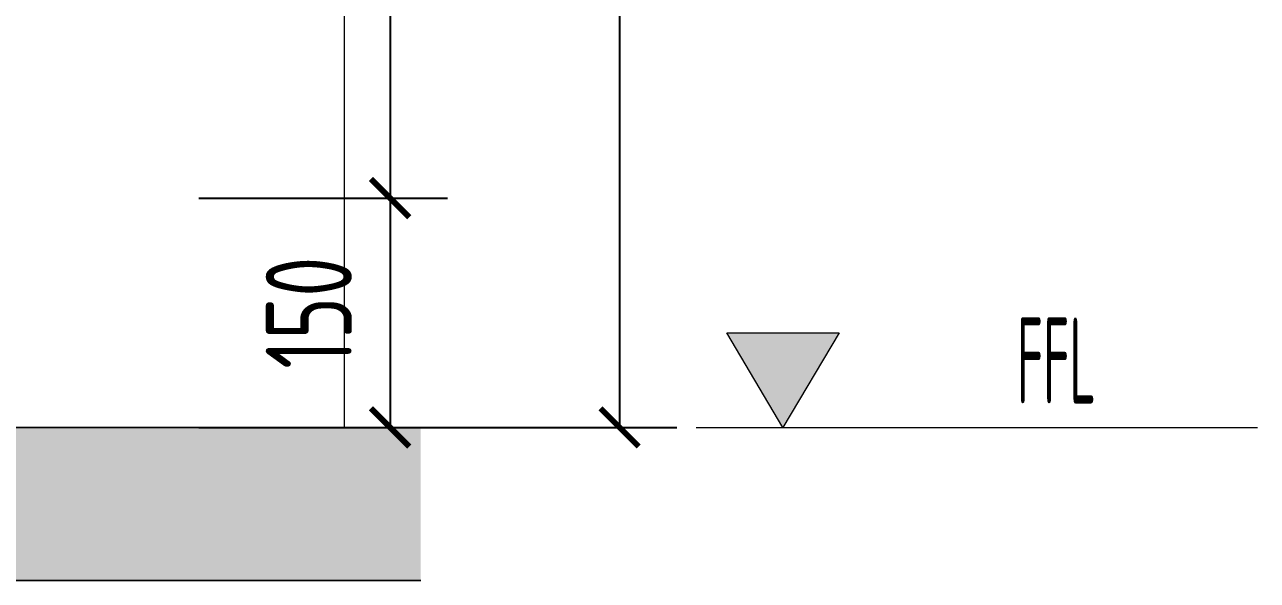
# Model space of a CAD drawing. Header units: millimetres. Extents: x 3162 to 221128, y -144913 to 11496.
# Drawn here: x 173520 to 174325, y -37769 to -37405 of the extents above; entities that cross this region are included whole.
import ezdxf
from ezdxf.enums import TextEntityAlignment as Align

# ---------------------------------------------------------------- set-up
doc = ezdxf.new("R2010")
doc.units = ezdxf.units.MM
doc.header["$LTSCALE"] = 10
doc.layers.get('Defpoints').update_dxf_attribs({"color": 250})
for name, color, linetype, lineweight in [('Elevation【立面图库】', 150, 'Continuous', 0), ('FC-Hatch【平面填充】', 250, 'Continuous', 0), ('RC-dimensions', 44, 'Continuous', 0), ('Wall【立面墙】', 252, 'Continuous', 0)]:
    doc.layers.add(name, color=color, linetype=linetype, lineweight=lineweight)
doc.styles.add('尺寸标注', font='ARCHS.SHX', dxfattribs={"width": 0.8})
doc.styles.add('标高', font='ARCHS.SHX', dxfattribs={"width": 0.5})
doc.dimstyles.new('海龙1：25', dxfattribs={"dimscale": 25, "dimtxt": 2.25, "dimasz": 1, "dimexe": 1.5, "dimexo": 1, "dimgap": 1, "dimtad": 1, "dimdec": 0, "dimrnd": 5, "dimdsep": 46, "dimtxsty": '尺寸标注', "dimblk": 'ARCHTICK', "dimblk1": 'ARCHTICK', "dimblk2": 'ARCHTICK', "dimcen": 1, "dimclrd": 44, "dimclre": 44, "dimclrt": 2, "dimadec": 0, "dimazin": 0, "dimtfac": 1, "dimtdec": 0, "dimtix": 1, "dimtmove": 2, "dimatfit": 3, "dimldrblk": 'hl_arrow2', "dimfxl": 5, "dimfxlon": 1, "dimarcsym": 0})

# ---------------------------------------------------------------- blocks, each defined once
blk = doc.blocks.new('_ArchTick')
at = {"color": 2, "linetype": 'ByBlock', "const_width": 0.15}
blk.add_lwpolyline([(-0.5, -0.5), (0.5, 0.5)], dxfattribs=at)
blk = doc.blocks.new('*D495')
at = {"layer": 'Defpoints', "color": 0, "transparency": 16777216}
for p in [(173608.61, -35268.55), (173608.61, -37518.55), (173758.61, -37518.55)]:
    blk.add_point(p, dxfattribs=at)
at = {"layer": 'RC-dimensions', "color": 44, "lineweight": -2, "transparency": 16777216}
for p, q in [((173633.61, -35268.55), (173796.11, -35268.55)), ((173758.61, -35268.55), (173758.61, -37518.55)), ((173633.61, -37518.55), (173796.11, -37518.55))]:
    blk.add_line(p, q, dxfattribs=at)
at = {"layer": 'RC-dimensions', "color": 44, "lineweight": -2, "transparency": 16777216, "xscale": 25, "yscale": 25, "zscale": 25}
for p, rotation in [((173758.61, -35268.55), 90), ((173758.61, -37518.55), 270)]:
    blk.add_blockref('_ArchTick', p, dxfattribs=dict(at, rotation=rotation))
at = {"layer": 'RC-dimensions', "color": 2, "transparency": 16777216, "insert": (173704.31, -36393.55), "char_height": 56.25, "attachment_point": 5, "rotation": 90, "style": '尺寸标注'}
blk.add_mtext('2250', dxfattribs=at)
blk = doc.blocks.new('hl_arrow2')
at = {"color": 2}
blk.add_line((-0.221, 0), (-1, 0), dxfattribs=at)
blk.add_lwpolyline([(-0.221, 0), (-0.861, -0.689), (-0.654, -0.862), (0, 0), (-0.654, 0.862), (-0.861, 0.689)], close=True, dxfattribs=at)
for points in [[(-0.861, 0.689), (-0.654, 0.862), (-0.221, 0), (0, 0)], [(-0.861, -0.689), (-0.654, -0.862), (-0.221, 0), (0, 0)]]:
    blk.add_solid(points, dxfattribs=at)
blk = doc.blocks.new('*D496')
at = {"layer": 'Defpoints', "color": 0, "transparency": 16777216}
for p in [(173608.61, -37518.55), (173608.61, -37668.55), (173758.61, -37668.55)]:
    blk.add_point(p, dxfattribs=at)
at = {"layer": 'RC-dimensions', "color": 44, "lineweight": -2, "transparency": 16777216}
for p, q in [((173633.61, -37518.55), (173796.11, -37518.55)), ((173758.61, -37518.55), (173758.61, -37668.55)), ((173633.61, -37668.55), (173796.11, -37668.55))]:
    blk.add_line(p, q, dxfattribs=at)
at = {"layer": 'RC-dimensions', "color": 44, "lineweight": -2, "transparency": 16777216, "xscale": 25, "yscale": 25, "zscale": 25}
for p, rotation in [((173758.61, -37518.55), 90), ((173758.61, -37668.55), 270)]:
    blk.add_blockref('_ArchTick', p, dxfattribs=dict(at, rotation=rotation))
at = {"layer": 'RC-dimensions', "color": 2, "transparency": 16777216, "insert": (173705.48, -37593.55), "char_height": 56.25, "attachment_point": 5, "rotation": 90, "style": '尺寸标注'}
blk.add_mtext('150', dxfattribs=at)
blk = doc.blocks.new('*D497')
at = {"layer": 'Defpoints', "color": 0, "transparency": 16777216}
for p in [(173608.61, -35268.55), (173608.61, -37668.55), (173908.61, -37668.55)]:
    blk.add_point(p, dxfattribs=at)
at = {"layer": 'RC-dimensions', "color": 44, "lineweight": -2, "transparency": 16777216}
for p, q in [((173783.61, -35268.55), (173946.11, -35268.55)), ((173908.61, -35268.55), (173908.61, -37668.55)), ((173783.61, -37668.55), (173946.11, -37668.55))]:
    blk.add_line(p, q, dxfattribs=at)
at = {"layer": 'RC-dimensions', "color": 44, "lineweight": -2, "transparency": 16777216, "xscale": 25, "yscale": 25, "zscale": 25}
for p, rotation in [((173908.61, -35268.55), 90), ((173908.61, -37668.55), 270)]:
    blk.add_blockref('_ArchTick', p, dxfattribs=dict(at, rotation=rotation))
at = {"layer": 'RC-dimensions', "color": 2, "transparency": 16777216, "insert": (173853.14, -36468.55), "char_height": 56.25, "attachment_point": 5, "rotation": 90, "style": '尺寸标注'}
blk.add_mtext('2400', dxfattribs=at)
blk = doc.blocks.new('hl_Elevation-A2')
blk.add_hatch(color=150).paths.add_polyline_path([(3.738, 2.475), (2.269, 0), (0.8, 2.475)])
at = {"color": 150}
blk.add_line((0, 0), (14.673, 0), dxfattribs=at)
blk.add_lwpolyline([(3.738, 2.475), (2.269, 0), (0.8, 2.475)], close=True, dxfattribs=at)
at = {"color": 2, "style": '标高', "width": 0.8, "flags": 8}
blk.add_attdef('HEIGHT', text='', height=2.25, dxfattribs=at).set_placement((9.42, 1.75), align=Align.MIDDLE_CENTER)

msp = doc.modelspace()

# ---------------------------------------------------------------- hatches: boundary and pattern name
at = {"layer": 'FC-Hatch【平面填充】'}
h = msp.add_hatch(dxfattribs=at)
h.set_pattern_fill('钢筋混凝土', color=256, scale=50, angle=180, style=0, pattern_type=2)
h.set_pattern_definition([(225, (110819.52, -366.584), (35.35534, -35.35534), []), (230, (110819.52, -366.584), (-71.72602, 6.27522), [7.5, -82.5]), (175, (110819.52, -366.584), (13.87511, -75.21923), [6, -66]), (280.4514, (110813.54, -366.06), (-57.85092, -68.94393), [6.374, -70.1142]), (226.1842, (110819.52, -386.58), (-106.72409, 16.55189), [11.25, -123.75]), (276.6356, (110810.63, -385.2), (-93.46626, -97.41178), [9.56105, -105.1713]), (171.1842, (110819.52, -386.58), (-93.46618, -97.41189), [9, -99]), (201, (110809.52, -381.584), (-59.690703, 40.261893), [7.5, -82.5]), (146, (110809.52, -381.584), (-24.33156, -72.515006), [6, -66]), (251.4514, (110804.546, -378.23), (-84.022234, -32.25304), [6.374, -70.1142]), (217.5, (110819.52, -366.584), (-1.2159855, -33.289385), [0.5, -65.2, 0.5, -67, 0.5, -66.25]), (187.5, (110819.52, -366.584), (-26.306954, -39.441171), [0.5, -38.2, 0.5, -63.7, 0.5, -25.25]), (147.5, (110841.82, -366.584), (-53.382244, 2.255487), [0.5, -25, 0.5, -78, 0.5, -103.5]), (137.5, (110851.82, -366.584), (-58.318617, -10.010498), [0.5, -32.5, 0.5, -51.8, 0.5, -73.5])])
h.paths.add_polyline_path([(171478.61, -37768.55), (171478.61, -37668.55), (173778.61, -37668.55), (173778.61, -37768.55)])

# ---------------------------------------------------------------- linework, layer by layer
at = {"layer": 'Wall【立面墙】'}
for points in [[(173488.61, -37668.55), (173488.61, -34818.55), (173728.61, -34818.55), (173728.61, -37668.55)], [(171478.61, -37668.55), (171478.61, -37668.55), (173778.61, -37668.55), (173778.61, -37668.55)], [(171478.61, -37768.55), (171478.61, -37768.55), (173778.61, -37768.55), (173778.61, -37768.55)]]:
    msp.add_lwpolyline(points, close=True, dxfattribs=at)

# ---------------------------------------------------------------- block references
at = {"layer": 'Elevation【立面图库】'}
ref = msp.add_blockref('hl_Elevation-A2', (173958.61, -37668.55), dxfattribs=dict(at, xscale=25, yscale=25, zscale=25))
ref.add_attrib('HEIGHT', 'FFL', dxfattribs={"layer": '0', "color": 2, "height": 56.25, "style": '标高', "width": 0.5}).set_placement((174194.11, -37624.8), align=Align.MIDDLE_CENTER)

# ---------------------------------------------------------------- dimensions: what is measured, and where the dimension line sits
at = {"layer": 'RC-dimensions'}
for base, p1, p2, picture, middle in [((173758.61, -37518.55), (173608.61, -35268.55), (173608.61, -37518.55), '*D495', (173704.31, -36393.55)), ((173908.61, -37668.55), (173608.61, -35268.55), (173608.61, -37668.55), '*D497', (173853.14, -36468.55)), ((173758.61, -37668.55), (173608.61, -37518.55), (173608.61, -37668.55), '*D496', (173705.48, -37593.55))]:
    dim = msp.add_linear_dim(base=base, p1=p1, p2=p2, angle=270, dimstyle='海龙1：25', override={"dimscale": 25, "dimtxsty": '尺寸标注', "dimblk1": 'ArchTick', "dimblk2": 'ArchTick', "dimsah": 1, "dimclrt": 2}, dxfattribs=at)
    dim.commit()
    dim.dimension.update_dxf_attribs({"geometry": picture, "text_midpoint": middle})

doc.saveas('drawing.dxf')
